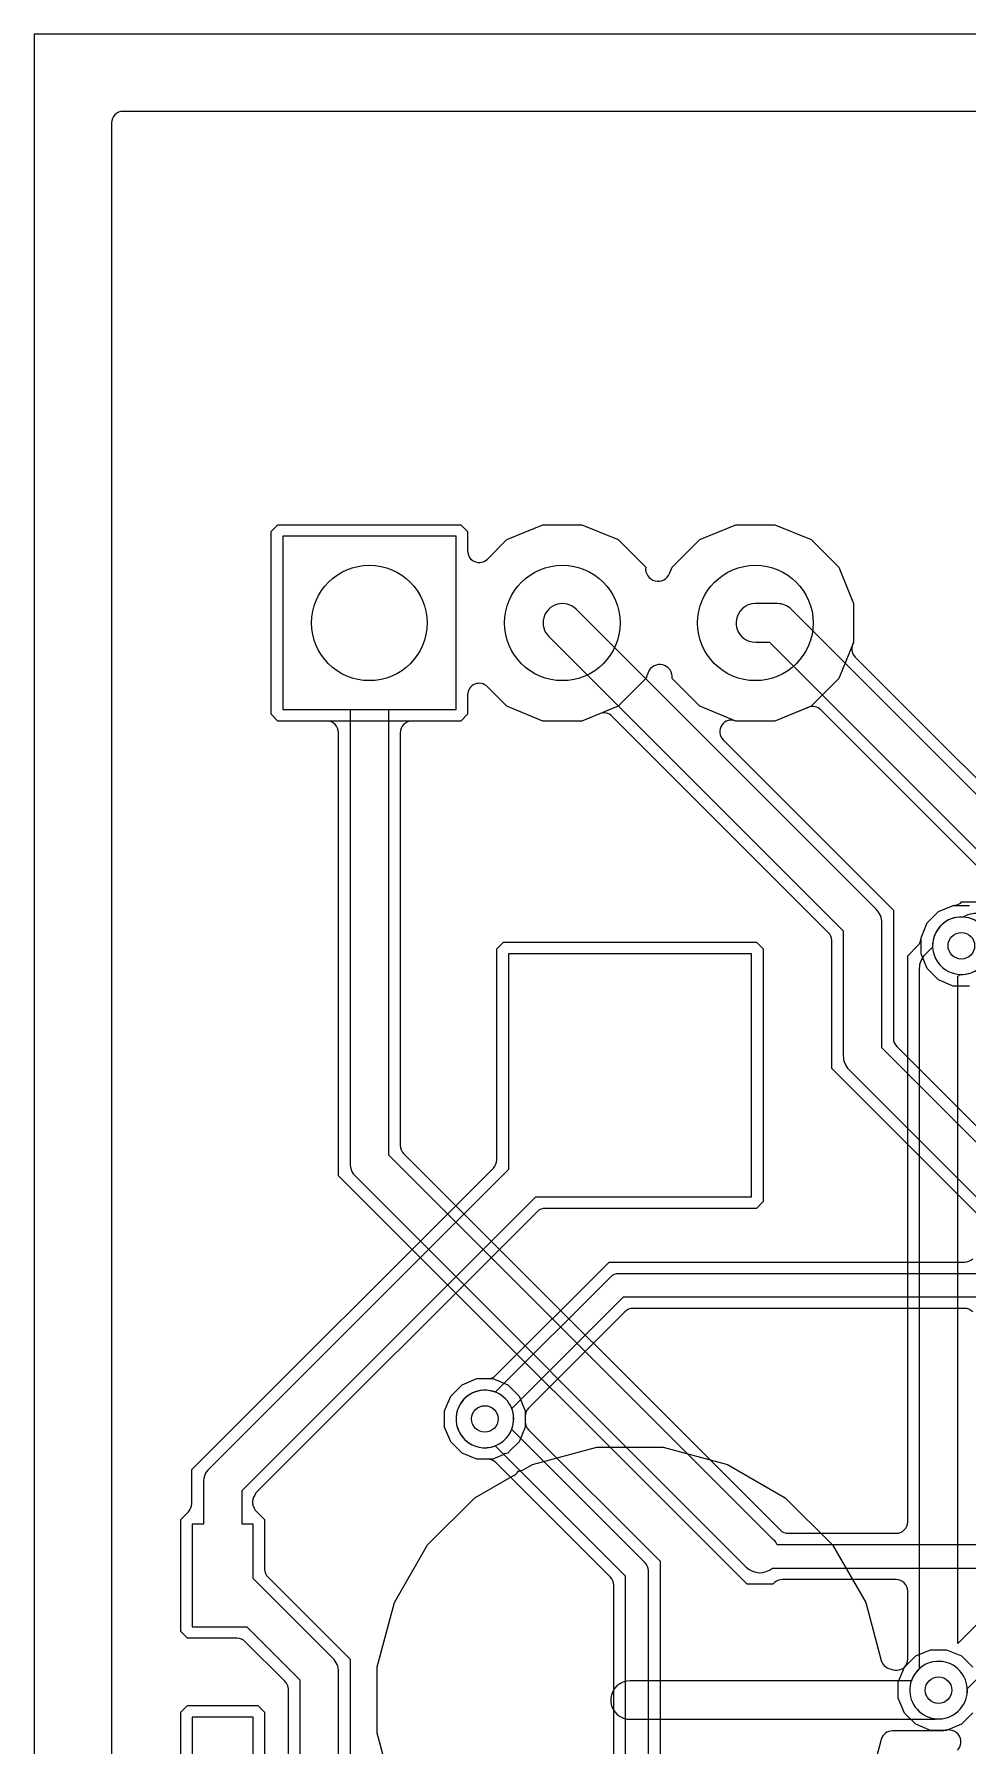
# Model space of a CAD drawing. Header units: millimetres. Extents: x 0 to 56, y 0 to 100.
# Drawn here: x 0 to 12.28, y 77.47 to 100 of the extents above; entities that cross this region are included whole.
import ezdxf

# ---------------------------------------------------------------- set-up
doc = ezdxf.new("R2010")
doc.units = ezdxf.units.MM

msp = doc.modelspace()

# ---------------------------------------------------------------- linework, layer by layer
at = {"layer": '16_copper'}
for points in [[(54.832, 98.984), (1.168, 98.984, 0.414214), (1.016, 98.832), (1.016, 70.027, 0.668179)], [(12.352, 77.901), (12.201, 77.75), (12.006, 77.669), (11.794, 77.669), (11.599, 77.75), (11.45, 77.899), (11.369, 78.094), (11.369, 78.306), (11.45, 78.501, 0.195009), (11.494, 78.607), (11.494, 79.503, 0.414214), (11.341, 79.655), (9.843, 79.655, 0.172376), (9.747, 79.621), (9.735, 79.611), (9.718, 79.594), (9.382, 79.594), (4.286, 84.689), (4.286, 84.689), (4.004, 84.972), (4.004, 90.805, 0.414214), (3.851, 90.958), (3.207, 90.958), (3.118, 91.047), (3.118, 93.453), (3.207, 93.542), (5.613, 93.542), (5.702, 93.453), (5.702, 93.198, 0.668179), (5.963, 93.09), (6.218, 93.346), (6.693, 93.542), (7.207, 93.542), (7.682, 93.346), (8.046, 92.982, 0.876341), (8.361, 92.901), (8.394, 92.982), (8.758, 93.346), (9.233, 93.542), (9.747, 93.542), (10.222, 93.346), (10.586, 92.982), (10.782, 92.507), (10.782, 91.993), (10.586, 91.518), (10.222, 91.154), (9.747, 90.958), (9.233, 90.958), (8.758, 91.154), (8.394, 91.518, 0.876348), (8.079, 91.599), (8.046, 91.518), (7.682, 91.154), (7.207, 90.958), (6.693, 90.958), (6.218, 91.154), (5.963, 91.41, 0.668179), (5.702, 91.302), (5.702, 91.047), (5.613, 90.958), (4.969, 90.958, 0.414214), (4.816, 90.805), (4.816, 85.371, 0.198912), (4.861, 85.264), (9.815, 80.309, 0.198912), (9.923, 80.265), (11.341, 80.265, 0.414214), (11.494, 80.417), (11.494, 87.868), (11.625, 87.999, 0.177828), (11.669, 88.105), (11.75, 88.301), (11.899, 88.45), (12.094, 88.531), (12.306, 88.531)], [(20.417, 80.112), (9.778, 80.112, 0.081845), (9.73, 80.18), (4.664, 85.245), (4.664, 91.11), (5.55, 91.11), (5.55, 93.39), (3.27, 93.39), (3.27, 91.11), (4.156, 91.11), (4.156, 85.14, 0.198912), (4.23, 84.96), (9.37, 79.82, 0.391655), (9.715, 79.808), (20.48, 79.808, 0.198912)], [(12.4, 79.06), (12.154, 78.813), (12.154, 87.595), (12.181, 87.622, 0.992387), (12.225, 88.378), (12.175, 88.378, 0.409744), (11.822, 87.981), (11.72, 87.88, 0.198912), (11.646, 87.7), (11.646, 78.481, 0.992389), (12.15, 77.915), (12.185, 77.95, 0.194942), (12.278, 78.219), (12.685, 78.626)], [(7.625, 74.669), (7.625, 79.581, 0.198912), (7.581, 79.688), (6.074, 81.195, 0.198912), (5.966, 81.239), (5.824, 81.239), (5.629, 81.32), (5.48, 81.469), (5.399, 81.664), (5.399, 81.876), (5.48, 82.071), (5.629, 82.22), (5.824, 82.301), (6.036, 82.301), (6.231, 82.22), (6.38, 82.071), (6.461, 81.876), (6.461, 81.734, 0.198912), (6.505, 81.626), (8.235, 79.896), (8.235, 74.669, 0.198912)], [(8.082, 74.506), (8.082, 79.77, 0.198912), (8.038, 79.878), (6.283, 81.633, 0.957233), (5.59, 81.938), (5.571, 81.892, 0.637025), (6.067, 81.417), (7.778, 79.707), (7.778, 74.506)]]:
    msp.add_lwpolyline(points, format="xyb", dxfattribs=at)
at = {"layer": '1_copper'}
for points in [[(19.875, 98.984), (1.168, 98.984, 0.414214), (1.016, 98.832), (1.016, 67.509, 0.667845)], [(12.604, 84.272), (10.494, 86.382), (10.494, 88.069, 0.198912), (10.449, 88.176), (7.605, 91.02, 0.303348), (7.439, 91.054), (7.207, 90.958), (6.693, 90.958), (6.218, 91.154), (5.963, 91.41, 0.668179), (5.702, 91.302), (5.702, 91.047), (5.613, 90.958), (3.207, 90.958), (3.118, 91.047), (3.118, 93.453), (3.207, 93.542), (5.613, 93.542), (5.702, 93.453), (5.702, 93.198, 0.668179), (5.963, 93.09), (6.218, 93.346), (6.693, 93.542), (7.207, 93.542), (7.682, 93.346), (8.046, 92.982, 0.876341), (8.361, 92.901), (8.394, 92.982), (8.758, 93.346), (9.233, 93.542), (9.747, 93.542), (10.222, 93.346), (10.586, 92.982), (10.782, 92.507), (10.782, 91.993, 0.354987), (10.804, 91.8), (13.618, 88.987, 0.198912)], [(12.619, 88.837), (10.35, 91.105, 0.303348), (10.184, 91.138), (9.747, 90.958), (9.233, 90.958, 0.826539), (9.065, 90.71), (11.306, 88.468), (11.306, 86.781, 0.198912), (11.351, 86.674), (17.751, 80.274, 0.700297)], [(12.306, 87.469), (12.094, 87.469), (11.899, 87.55), (11.75, 87.699), (11.669, 87.894), (11.669, 88.106), (11.75, 88.301), (11.899, 88.45), (12.095, 88.531, 0.13303), (12.171, 88.553), (12.18, 88.558, 0.039015), (12.202, 88.576), (12.511, 88.576, 0.668179)], [(3.344, 73.766), (3.344, 78.209, 0.198912), (3.299, 78.316), (2.777, 78.838, 0.198912), (2.67, 78.883), (2.017, 78.883), (1.928, 78.972), (1.928, 80.448), (2.029, 80.549, 0.198916), (2.074, 80.657), (2.074, 81.104), (6.043, 85.073, 0.198912), (6.088, 85.181), (6.088, 87.959), (6.177, 88.048), (9.503, 88.048), (9.592, 87.959), (9.592, 84.632), (9.503, 84.543), (6.725, 84.543, 0.198912), (6.618, 84.498), (2.931, 80.812, 0.069505), (2.906, 80.778), (2.902, 80.769, 0.384978), (2.931, 80.549), (3.032, 80.448), (3.032, 79.795, 0.198912), (3.077, 79.688), (4.156, 78.608), (4.156, 74.166, 0.198912)], [(4.004, 74.04), (4.004, 78.44, 0.198912), (3.93, 78.62), (2.88, 79.669), (2.88, 80.385), (2.734, 80.385), (2.734, 80.83), (6.599, 84.695), (9.44, 84.695), (9.44, 87.895), (6.24, 87.895), (6.24, 85.055), (2.3, 81.115, 0.198912), (2.226, 80.935), (2.226, 80.385), (2.08, 80.385), (2.08, 79.035), (2.796, 79.035), (3.496, 78.335), (3.496, 73.935, 0.198912)], [(12.349, 83.181, 0.198912), (12.241, 83.225), (7.879, 83.225, 0.198912), (7.772, 83.181), (6.505, 81.914, 0.198912), (6.461, 81.806), (6.461, 81.664), (6.38, 81.469), (6.251, 81.341, 0.035869), (6.237, 81.324), (6.235, 81.32, 0.136814), (6.15, 81.287), (6.036, 81.239), (5.824, 81.239), (5.629, 81.32), (5.48, 81.469), (5.399, 81.664), (5.399, 81.876), (5.48, 82.071), (5.629, 82.22), (5.824, 82.301), (5.966, 82.301, 0.198912), (6.074, 82.345), (7.564, 83.835), (12.241, 83.835, 0.198912), (12.349, 83.879)], [(12.404, 83.682), (7.69, 83.682, 0.198912), (7.582, 83.638), (6.067, 82.123), (6.052, 82.129), (6.004, 82.142), (5.955, 82.148), (5.905, 82.148), (5.856, 82.142), (5.808, 82.129), (5.762, 82.11), (5.719, 82.085), (5.68, 82.055), (5.645, 82.02), (5.615, 81.981), (5.59, 81.938), (5.571, 81.892), (5.558, 81.844), (5.552, 81.795), (5.552, 81.745), (5.558, 81.696), (5.571, 81.648), (5.59, 81.602), (5.615, 81.559), (5.645, 81.52), (5.68, 81.485), (5.719, 81.455), (5.762, 81.43), (5.808, 81.411), (5.856, 81.398), (5.905, 81.392), (5.955, 81.392), (6.004, 81.398, 0.46627), (6.283, 81.907), (7.753, 83.378), (12.404, 83.378, 0.957229)], [(4.739, 76.786), (4.513, 77.632), (4.513, 78.508), (4.739, 79.354), (5.177, 80.113), (5.797, 80.733), (6.284, 81.014, 0.168431), (6.37, 81.081), (6.381, 81.083, 0.094512), (6.435, 81.101), (6.556, 81.171), (7.402, 81.397), (8.278, 81.397), (9.124, 81.171), (9.883, 80.733), (10.503, 80.113), (10.941, 79.354), (11.146, 78.589, 0.284664), (11.263, 78.48), (11.277, 78.477, 0.336909), (11.471, 78.521), (11.599, 78.65), (11.794, 78.731), (12.006, 78.731), (12.201, 78.65), (12.35, 78.501)], [(12.151, 77.412, 0.437767), (12.133, 77.643), (12.121, 77.651, 0.046553), (12.091, 77.665), (12.077, 77.668, 0.171613), (11.966, 77.664), (11.293, 77.664, 0.339454), (11.146, 77.551), (10.941, 76.786)]]:
    msp.add_lwpolyline(points, format="xyb", dxfattribs=at)
msp.add_lwpolyline([(5.55, 93.39), (3.27, 93.39), (3.27, 91.11), (5.55, 91.11)], close=True, dxfattribs=at)
for points in [[(21.37, 78.059, 0.924472), (21.33, 78.564), (19.245, 78.564), (11.154, 86.655), (11.154, 88.3, 0.198912), (11.08, 88.48), (7.13, 92.43, 1), (6.77, 92.07), (10.646, 88.195), (10.646, 86.55, 0.198912), (10.72, 86.37), (18.96, 78.13, 0.198912), (19.14, 78.056), (21.33, 78.056)], [(12.351, 88.422, 0.133859), (12.225, 88.378), (12.175, 88.378, 1), (12.225, 87.622), (12.274, 87.628, 0.295866), (12.569, 87.916), (13.11, 87.916), (13.11, 87.55), (14.61, 87.55), (14.61, 88.79), (13.599, 88.79), (9.96, 92.43, 0.198912), (9.78, 92.504), (9.49, 92.504, 0.922843), (9.449, 91.999), (9.49, 91.996), (9.675, 91.996), (13.11, 88.561), (13.11, 88.424), (12.37, 88.424)], [(11.789, 77.818, 0.081225), (11.875, 77.822), (11.925, 77.822, 1), (11.875, 78.578), (11.826, 78.572, 0.266292), (11.542, 78.324), (7.84, 78.324, 0.922843), (7.799, 77.819), (7.84, 77.816), (11.77, 77.816)]]:
    msp.add_lwpolyline(points, format="xyb", close=True, dxfattribs=at)
for points in [[(1.928, 76.432), (1.928, 77.908), (2.017, 77.997), (2.943, 77.997), (3.032, 77.908), (3.032, 76.432)], [(2.88, 76.495), (2.88, 77.845), (2.08, 77.845), (2.08, 76.495)]]:
    msp.add_lwpolyline(points, dxfattribs=at)
at = {"layer": 'drills_PTH'}
for centre in [(4.41, 92.25), (6.95, 92.25), (9.49, 92.25)]:
    msp.add_circle(centre, 0.76, dxfattribs=at)
at = {"layer": 'drills_via_1_16'}
for centre in [(12.2, 88), (5.93, 81.77), (11.9, 78.2)]:
    msp.add_circle(centre, 0.175, dxfattribs=at)
at = {"layer": 'outline'}
msp.add_lwpolyline([(0, 0), (56, 0), (56, 100), (0, 100), (0, 0)], close=True, dxfattribs=at)

doc.saveas('drawing.dxf')
